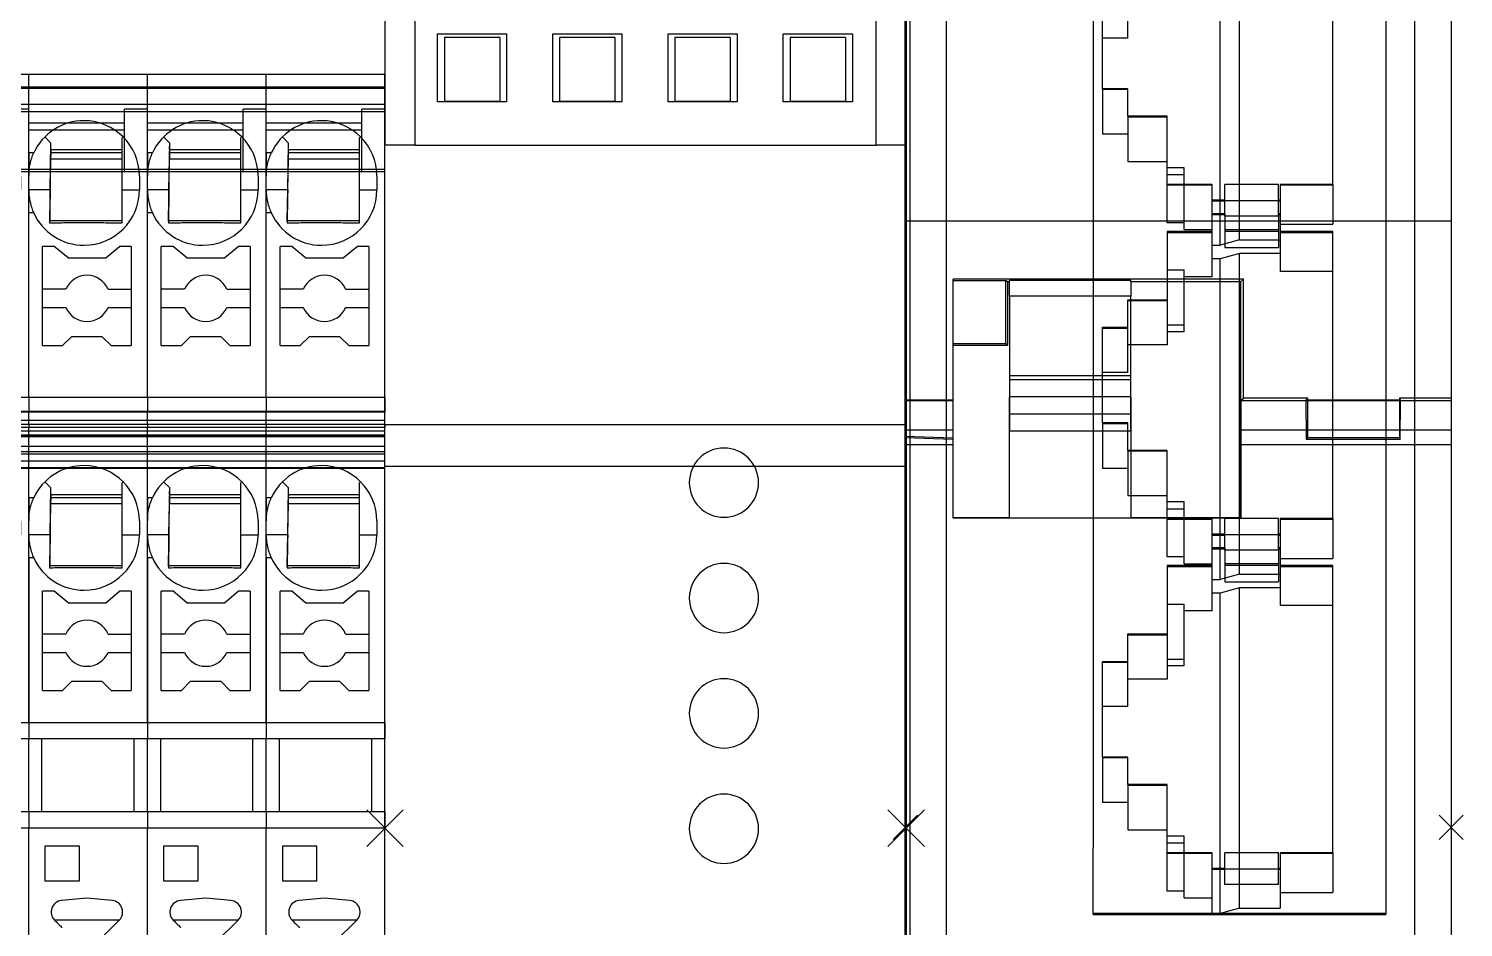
# Model space of a CAD drawing. Header units: inches. Extents: x -13.2 to 36, y -6.6 to 12.8.
# Drawn here: x -3.755 to -1.306, y 6.281 to 7.814 of the extents above; entities that cross this region are included whole.
import ezdxf

# ---------------------------------------------------------------- set-up
doc = ezdxf.new("R2010")
doc.units = ezdxf.units.IN
doc.header["$MEASUREMENT"] = 0
for name, color, linetype in [('MAIN-1', 7, 'Continuous'), ('MAIN-2', 7, 'Continuous'), ('PSYMS', 7, 'Continuous')]:
    doc.layers.add(name, color=color, linetype=linetype)

# ---------------------------------------------------------------- blocks, each defined once
blk = doc.blocks.new('FP_Phoenix Contact 3210567')
at = {"layer": 'MAIN-1'}
for p, q in [((-0.4166, 0.2027), (0, 0.2027)), ((0, 0), (0, 0.2027)), ((0.0283, 0.2027), (0, 0.2027)), ((0.0283, 0.2027), (0.0283, 0)), ((0.0283, 0.2027), (0.1523, 0.2027)), ((0.1523, 0), (0.1523, 0.2027)), ((0.1806, 0.2027), (0.1523, 0.2027)), ((0.1806, 0.2027), (0.1806, 0)), ((0.4613, 0.2027), (0.1806, 0.2027)), ((0.4613, 0.1942), (0.4613, 0.2027)), ((0.4613, 0.2027), (0.5007, 0.2027)), ((0.4655, 0.196), (0.4634, 0.1951)), ((0.4678, 0.1968), (0.4655, 0.196)), ((0.4701, 0.1976), (0.4678, 0.1968)), ((0.4725, 0.1984), (0.4701, 0.1976)), ((0.475, 0.1992), (0.4725, 0.1984)), ((0.4776, 0.1999), (0.475, 0.1992)), ((0.4803, 0.2005), (0.4776, 0.1999)), ((0.483, 0.2011), (0.4803, 0.2005)), ((0.4859, 0.2016), (0.483, 0.2011)), ((0.4887, 0.202), (0.4859, 0.2016)), ((0.4917, 0.2023), (0.4887, 0.202)), ((0.4947, 0.2026), (0.4917, 0.2023)), ((0.4977, 0.2027), (0.4947, 0.2026)), ((0.5007, 0.2027), (0.4977, 0.2027)), ((0.5007, 0.2027), (0.5243, 0.2027)), ((0.5007, 0.1661), (0.5007, 0.2027)), ((0.5637, 0.2027), (0.5243, 0.2027)), ((0.5243, 0.2027), (0.5276, 0.2027)), ((0.5276, 0.2027), (0.5308, 0.2025)), ((0.5308, 0.2025), (0.534, 0.2023)), ((0.534, 0.2023), (0.5371, 0.2019)), ((0.5371, 0.2019), (0.5402, 0.2014)), ((0.5402, 0.2014), (0.5432, 0.2008)), ((0.5432, 0.2008), (0.5461, 0.2002)), ((0.5461, 0.2002), (0.549, 0.1995)), ((0.549, 0.1995), (0.5517, 0.1987)), ((0.5517, 0.1987), (0.5543, 0.1979)), ((0.5543, 0.1979), (0.5568, 0.197)), ((0.5568, 0.197), (0.5592, 0.1961)), ((0.5592, 0.1961), (0.5615, 0.1951)), ((0.5637, 0.1942), (0.5637, 0.2027)), ((0.5637, 0.2027), (0.6839, 0.2027)), ((0.6839, 0), (0.6839, 0.2027)), ((0.689, 0.2027), (0.6839, 0.2027)), ((0.689, 0), (0.689, 0.2027)), ((0.689, 0.2027), (0.71, 0.2027)), ((0.71, 0), (0.71, 0.2027)), ((0.735, 0.2027), (0.71, 0.2027)), ((0.735, 0), (0.735, 0.2027)), ((0.735, 0.2027), (1.0499, 0.2027)), ((1.0499, 0.1942), (1.0499, 0.2027)), ((1.0499, 0.2027), (1.0893, 0.2027)), ((1.0541, 0.196), (1.052, 0.1951)), ((1.0563, 0.1968), (1.0541, 0.196)), ((1.0586, 0.1976), (1.0563, 0.1968)), ((1.0611, 0.1984), (1.0586, 0.1976)), ((1.0636, 0.1992), (1.0611, 0.1984)), ((1.0662, 0.1999), (1.0636, 0.1992)), ((1.0688, 0.2005), (1.0662, 0.1999)), ((1.0716, 0.2011), (1.0688, 0.2005)), ((1.0744, 0.2016), (1.0716, 0.2011)), ((1.0773, 0.202), (1.0744, 0.2016)), ((1.0803, 0.2023), (1.0773, 0.202)), ((1.0832, 0.2026), (1.0803, 0.2023)), ((1.0863, 0.2027), (1.0832, 0.2026)), ((1.0893, 0.2027), (1.0863, 0.2027)), ((1.0893, 0.2027), (1.1129, 0.2027)), ((1.0893, 0.1661), (1.0893, 0.2027)), ((1.1523, 0.2027), (1.1129, 0.2027)), ((1.1129, 0.2027), (1.1159, 0.2027)), ((1.1159, 0.2027), (1.1189, 0.2026)), ((1.1189, 0.2026), (1.1219, 0.2023)), ((1.1219, 0.2023), (1.1249, 0.202)), ((1.1249, 0.202), (1.1278, 0.2016)), ((1.1278, 0.2016), (1.1306, 0.2011)), ((1.1306, 0.2011), (1.1334, 0.2005)), ((1.1334, 0.2005), (1.136, 0.1999)), ((1.136, 0.1999), (1.1386, 0.1992)), ((1.1386, 0.1992), (1.1411, 0.1984)), ((1.1411, 0.1984), (1.1435, 0.1976)), ((1.1435, 0.1976), (1.1459, 0.1968)), ((1.1459, 0.1968), (1.1481, 0.196)), ((1.1481, 0.196), (1.1502, 0.1951)), ((1.1523, 0.1942), (1.1523, 0.2027)), ((1.1523, 0.2027), (1.2861, 0.2027)), ((1.2861, 0), (1.2861, 0.2027)), ((-0.0308, 0.1752), (-0.0898, 0.1752)), ((-0.0898, 0.1752), (-0.0898, 0.1161)), ((-0.0308, 0.1161), (-0.0308, 0.1752)), ((0.0283, 0.1801), (0.1523, 0.1801)), ((0.235, 0.1791), (0.4043, 0.1791)), ((0.235, 0.1791), (0.235, 0.1448)), ((0.2999, 0.1791), (0.2999, 0.1394)), ((0.3314, 0.1394), (0.3314, 0.1791)), ((0.4043, 0.159), (0.4043, 0.1791)), ((0.4634, 0.1951), (0.4613, 0.1942)), ((0.5615, 0.1951), (0.5637, 0.1942)), ((0.5807, 0.1647), (0.5911, 0.1751)), ((0.8235, 0.1791), (0.9928, 0.1791)), ((0.8235, 0.1791), (0.8235, 0.1448)), ((0.8885, 0.1791), (0.8885, 0.1394)), ((0.92, 0.1394), (0.92, 0.1791)), ((0.9928, 0.159), (0.9928, 0.1791)), ((1.052, 0.1951), (1.0499, 0.1942)), ((1.1502, 0.1951), (1.1523, 0.1942)), ((1.1693, 0.1647), (1.1797, 0.1751)), ((-0.1682, 0.1473), (-0.1697, 0.1458)), ((-0.1668, 0.1486), (-0.1682, 0.1473)), ((-0.1655, 0.15), (-0.1668, 0.1486)), ((-0.1643, 0.1512), (-0.1655, 0.15)), ((-0.1631, 0.1524), (-0.1643, 0.1512)), ((-0.1618, 0.1537), (-0.1631, 0.1524)), ((-0.1606, 0.1549), (-0.1618, 0.1537)), ((-0.1594, 0.1561), (-0.1606, 0.1549)), ((-0.1581, 0.1574), (-0.1594, 0.1561)), ((-0.1569, 0.1586), (-0.1581, 0.1574)), ((-0.1561, 0.1594), (-0.1561, 0.0473)), ((0.3846, 0.1355), (0.4043, 0.159)), ((0.447, 0.167), (0.4446, 0.167)), ((0.4446, 0.167), (0.4446, 0.1642)), ((0.4446, 0.1642), (0.4446, 0.1614)), ((0.4446, 0.1614), (0.4447, 0.1585)), ((0.4447, 0.1585), (0.4447, 0.1556)), ((0.4447, 0.1556), (0.4447, 0.1526)), ((0.4447, 0.1526), (0.4447, 0.1496)), ((0.4447, 0.1496), (0.4448, 0.1464)), ((0.4494, 0.1669), (0.447, 0.167)), ((0.4484, 0.1669), (0.4484, 0.0433)), ((0.4519, 0.1669), (0.4494, 0.1669)), ((0.4544, 0.1668), (0.4519, 0.1669)), ((0.4569, 0.1668), (0.4544, 0.1668)), ((0.4595, 0.1668), (0.4569, 0.1668)), ((0.4622, 0.1667), (0.4595, 0.1668)), ((0.4649, 0.1667), (0.4622, 0.1667)), ((0.4677, 0.1666), (0.4649, 0.1667)), ((0.4705, 0.1666), (0.4677, 0.1666)), ((0.4735, 0.1665), (0.4705, 0.1666)), ((0.4765, 0.1665), (0.4735, 0.1665)), ((0.4796, 0.1664), (0.4765, 0.1665)), ((0.4829, 0.1664), (0.4796, 0.1664)), ((0.4862, 0.1663), (0.4829, 0.1664)), ((0.4897, 0.1663), (0.4862, 0.1663)), ((0.4933, 0.1662), (0.4897, 0.1663)), ((0.497, 0.1661), (0.4933, 0.1662)), ((0.5007, 0.1661), (0.497, 0.1661)), ((0.5007, 0.1661), (0.5807, 0.1647)), ((0.5539, 0.1651), (0.5539, 0.0433)), ((0.5637, 0.0433), (0.5637, 0.165)), ((0.5696, 0.1649), (0.5696, 0.0433)), ((0.9731, 0.1355), (0.9928, 0.159)), ((1.0355, 0.167), (1.0331, 0.167)), ((1.0331, 0.167), (1.0332, 0.1642)), ((1.0332, 0.1642), (1.0332, 0.1614)), ((1.0332, 0.1614), (1.0332, 0.1585)), ((1.0332, 0.1585), (1.0332, 0.1556)), ((1.0332, 0.1556), (1.0333, 0.1526)), ((1.0333, 0.1526), (1.0333, 0.1496)), ((1.0333, 0.1496), (1.0333, 0.1464)), ((1.038, 0.1669), (1.0355, 0.167)), ((1.037, 0.1669), (1.037, 0.0433)), ((1.0404, 0.1669), (1.038, 0.1669)), ((1.0429, 0.1668), (1.0404, 0.1669)), ((1.0455, 0.1668), (1.0429, 0.1668)), ((1.0481, 0.1668), (1.0455, 0.1668)), ((1.0507, 0.1667), (1.0481, 0.1668)), ((1.0534, 0.1667), (1.0507, 0.1667)), ((1.0562, 0.1666), (1.0534, 0.1667)), ((1.0591, 0.1666), (1.0562, 0.1666)), ((1.062, 0.1665), (1.0591, 0.1666)), ((1.065, 0.1665), (1.062, 0.1665)), ((1.0682, 0.1664), (1.065, 0.1665)), ((1.0714, 0.1664), (1.0682, 0.1664)), ((1.0748, 0.1663), (1.0714, 0.1664)), ((1.0783, 0.1663), (1.0748, 0.1663)), ((1.0819, 0.1662), (1.0783, 0.1663)), ((1.0855, 0.1661), (1.0819, 0.1662)), ((1.0893, 0.1661), (1.0855, 0.1661)), ((1.0893, 0.1661), (1.1693, 0.1647)), ((1.1424, 0.1651), (1.1424, 0.0433)), ((1.1523, 0.0433), (1.1523, 0.165)), ((1.1582, 0.1649), (1.1582, 0.0433)), ((-0.1193, 0.1033), (-0.1234, 0.1465)), ((0.2507, 0.1291), (0.235, 0.1448)), ((0.2507, 0.1291), (0.2507, 0.0776)), ((0.3846, 0.1355), (0.3846, 0.0711)), ((0.4448, 0.1464), (0.4448, 0.1432)), ((0.4448, 0.1432), (0.4448, 0.1399)), ((0.4448, 0.1399), (0.4448, 0.1365)), ((0.4448, 0.1365), (0.4449, 0.1329)), ((0.4449, 0.1329), (0.4449, 0.1292)), ((0.4449, 0.1292), (0.4449, 0.1253)), ((0.4449, 0.1253), (0.4449, 0.1213)), ((0.8393, 0.1291), (0.8235, 0.1448)), ((0.8393, 0.1291), (0.8393, 0.0776)), ((0.9731, 0.1355), (0.9731, 0.0711)), ((1.0333, 0.1464), (1.0334, 0.1432)), ((1.0334, 0.1432), (1.0334, 0.1399)), ((1.0334, 0.1399), (1.0334, 0.1365)), ((1.0334, 0.1365), (1.0334, 0.1329)), ((1.0334, 0.1329), (1.0335, 0.1292)), ((1.0335, 0.1292), (1.0335, 0.1253)), ((1.0335, 0.1253), (1.0335, 0.1213)), ((-0.1234, 0.0601), (-0.1193, 0.1033)), ((-0.0898, 0.1161), (-0.0308, 0.1161)), ((0.4449, 0.1213), (0.4449, 0.1171)), ((0.4449, 0.1171), (0.4449, 0.1127)), ((0.4449, 0.1127), (0.4449, 0.1083)), ((0.4449, 0.1083), (0.4449, 0.1035)), ((0.4449, 0.1035), (0.4449, 0.0988)), ((0.4449, 0.0988), (0.4449, 0.0944)), ((1.0335, 0.1213), (1.0335, 0.1171)), ((1.0335, 0.1171), (1.0335, 0.1127)), ((1.0335, 0.1127), (1.0335, 0.1083)), ((1.0335, 0.1083), (1.0335, 0.1035)), ((1.0335, 0.1035), (1.0335, 0.0988)), ((1.0335, 0.0988), (1.0335, 0.0944)), ((-0.1941, 0.0853), (-0.1569, 0.0481)), ((0.2507, 0.0776), (0.235, 0.0619)), ((0.4449, 0.0821), (0.4448, 0.0783)), ((0.4448, 0.0783), (0.4448, 0.0747)), ((0.4448, 0.0747), (0.4448, 0.0712)), ((0.4449, 0.0944), (0.4449, 0.0901)), ((0.4449, 0.0901), (0.4449, 0.086)), ((0.4449, 0.086), (0.4449, 0.0821)), ((0.8393, 0.0776), (0.8235, 0.0619)), ((1.0334, 0.0747), (1.0333, 0.0712)), ((1.0335, 0.0901), (1.0334, 0.086)), ((1.0334, 0.086), (1.0334, 0.0821)), ((1.0334, 0.0821), (1.0334, 0.0783)), ((1.0334, 0.0783), (1.0334, 0.0747)), ((1.0335, 0.0944), (1.0335, 0.0901)), ((0.235, 0.0619), (0.235, 0.0276)), ((0.2999, 0.0673), (0.2999, 0.0276)), ((0.3314, 0.0673), (0.3314, 0.0276)), ((0.3846, 0.0711), (0.4043, 0.0477)), ((0.4446, 0.0491), (0.4445, 0.0462)), ((0.4447, 0.0582), (0.4446, 0.0551)), ((0.4446, 0.0551), (0.4446, 0.0521)), ((0.4446, 0.0521), (0.4446, 0.0491)), ((0.4448, 0.0712), (0.4447, 0.0678)), ((0.4447, 0.0678), (0.4447, 0.0646)), ((0.4447, 0.0646), (0.4447, 0.0614)), ((0.4447, 0.0614), (0.4447, 0.0582)), ((0.8235, 0.0619), (0.8235, 0.0276)), ((0.8885, 0.0673), (0.8885, 0.0276)), ((0.92, 0.0673), (0.92, 0.0276)), ((0.9731, 0.0711), (0.9928, 0.0477)), ((1.0332, 0.0521), (1.0331, 0.0491)), ((1.0331, 0.0491), (1.0331, 0.0462)), ((1.0333, 0.0646), (1.0332, 0.0614)), ((1.0332, 0.0614), (1.0332, 0.0582)), ((1.0332, 0.0582), (1.0332, 0.0551)), ((1.0332, 0.0551), (1.0332, 0.0521)), ((1.0333, 0.0712), (1.0333, 0.0678)), ((1.0333, 0.0678), (1.0333, 0.0646)), ((0.4043, 0.0276), (0.235, 0.0276)), ((0.4043, 0.0276), (0.4043, 0.0477)), ((0.4445, 0.0462), (0.4445, 0.0433)), ((0.4445, 0.0433), (0.4469, 0.0433)), ((0.4469, 0.0433), (0.4494, 0.0433)), ((0.4494, 0.0433), (0.4518, 0.0433)), ((0.4518, 0.0433), (0.4544, 0.0433)), ((0.4544, 0.0433), (0.457, 0.0433)), ((0.457, 0.0433), (0.4596, 0.0433)), ((0.4596, 0.0433), (0.4623, 0.0433)), ((0.4623, 0.0433), (0.465, 0.0433)), ((0.465, 0.0433), (0.4678, 0.0433)), ((0.4678, 0.0433), (0.4707, 0.0433)), ((0.4707, 0.0433), (0.4737, 0.0433)), ((0.4737, 0.0433), (0.4768, 0.0433)), ((0.4768, 0.0433), (0.4799, 0.0433)), ((0.4799, 0.0433), (0.4832, 0.0433)), ((0.4832, 0.0433), (0.4865, 0.0433)), ((0.4865, 0.0433), (0.49, 0.0433)), ((0.49, 0.0433), (0.4935, 0.0433)), ((0.4935, 0.0433), (0.4971, 0.0433)), ((0.4971, 0.0433), (0.5007, 0.0433)), ((0.5007, 0.0433), (0.5007, 0.0138)), ((0.5007, 0.0433), (0.5893, 0.0433)), ((0.5911, 0.0415), (0.5893, 0.0433)), ((0.9928, 0.0276), (0.8235, 0.0276)), ((0.9928, 0.0276), (0.9928, 0.0477)), ((1.0331, 0.0462), (1.0331, 0.0433)), ((1.0331, 0.0433), (1.0355, 0.0433)), ((1.0355, 0.0433), (1.0379, 0.0433)), ((1.0379, 0.0433), (1.0404, 0.0433)), ((1.0404, 0.0433), (1.0429, 0.0433)), ((1.0429, 0.0433), (1.0455, 0.0433)), ((1.0455, 0.0433), (1.0482, 0.0433)), ((1.0482, 0.0433), (1.0508, 0.0433)), ((1.0508, 0.0433), (1.0536, 0.0433)), ((1.0536, 0.0433), (1.0564, 0.0433)), ((1.0564, 0.0433), (1.0593, 0.0433)), ((1.0593, 0.0433), (1.0623, 0.0433)), ((1.0623, 0.0433), (1.0653, 0.0433)), ((1.0653, 0.0433), (1.0685, 0.0433)), ((1.0685, 0.0433), (1.0718, 0.0433)), ((1.0718, 0.0433), (1.0751, 0.0433)), ((1.0751, 0.0433), (1.0785, 0.0433)), ((1.0785, 0.0433), (1.0821, 0.0433)), ((1.0821, 0.0433), (1.0857, 0.0433)), ((1.0857, 0.0433), (1.0893, 0.0433)), ((1.0893, 0.0433), (1.1779, 0.0433)), ((1.0893, 0.0433), (1.0893, 0.0138)), ((1.1797, 0.0415), (1.1779, 0.0433)), ((-0.6429, 0), (0, 0)), ((0.0283, 0), (0, 0)), ((0.0283, 0.0226), (0.1523, 0.0226)), ((0.0283, 0), (0.1523, 0)), ((0.1806, 0), (0.1523, 0)), ((0.5243, 0.0138), (0.5007, 0.0138)), ((0.689, 0), (0.71, 0)), ((0.735, 0), (0.71, 0)), ((0.735, 0), (1.2861, 0)), ((1.1129, 0.0138), (1.0893, 0.0138)), ((0.1806, 0), (0.6839, 0)), ((0.689, 0), (0.6839, 0))]:
    blk.add_line(p, q, dxfattribs=at)
for centre, radius, start, end in [((0.5007, 0.1083), 0.0945, 114.6244, 180), ((0.5243, 0.1083), 0.0945, 0, 65.3756), ((1.0893, 0.1083), 0.0945, 114.6244, 180), ((1.1129, 0.1083), 0.0945, 0, 65.3756), ((-0.143, 0.1447), 0.0197, 5.4404, 135), ((0.3157, 0.1033), 0.0394, 113.5782, 180), ((0.3157, 0.1033), 0.0394, 0, 66.4218), ((0.9042, 0.1033), 0.0394, 113.5782, 180), ((0.9042, 0.1033), 0.0394, 0, 66.4218), ((0.3157, 0.1033), 0.0394, 180, 246.4218), ((0.3157, 0.1033), 0.0394, 293.5782, 0), ((0.5007, 0.1083), 0.0945, 180, 270), ((0.5243, 0.1083), 0.0945, 270, 0), ((0.9042, 0.1033), 0.0394, 180, 246.4218), ((0.9042, 0.1033), 0.0394, 293.5782, 0), ((1.0893, 0.1083), 0.0945, 180, 270), ((1.1129, 0.1083), 0.0945, 270, 0), ((-0.143, 0.062), 0.0197, 225, 354.5596)]:
    blk.add_arc(centre, radius, start, end, dxfattribs=at)
at = {"layer": 'MAIN-2'}
for p, q in [((0.0283, 0.2027), (0.0283, 0.2027)), ((0.1523, 0.2027), (0.1523, 0.2027)), ((0.4613, 0.2027), (0.4613, 0.2027)), ((0.5637, 0.2027), (0.5637, 0.2027)), ((0.6141, 0), (0.6141, 0.2027)), ((0.6157, 0.2027), (0.6157, 0)), ((0.6272, 0.2027), (0.6272, 0)), ((0.6383, 0), (0.6383, 0.2027)), ((0.6424, 0), (0.6424, 0.2027)), ((0.6424, 0.2027), (0.6424, 0.2027)), ((0.6519, 0.2027), (0.6519, 0)), ((0.6687, 0.2027), (0.6687, 0)), ((0.6704, 0.2027), (0.6704, 0)), ((0.6705, 0), (0.6705, 0.2027)), ((0.6779, 0.2027), (0.6779, 0)), ((0.6779, 0.2027), (0.6779, 0.2027)), ((0.6959, 0), (0.6959, 0.2027)), ((0.7119, 0.2027), (0.7119, 0)), ((0.735, 0.2027), (0.735, 0.2027)), ((1.0499, 0.2027), (1.0499, 0.2027)), ((1.1208, 0.2027), (1.1208, 0)), ((1.1208, 0.2027), (1.1208, 0.2027)), ((1.1246, 0.2027), (1.1246, 0)), ((1.1523, 0.2027), (1.1523, 0.2027)), ((1.1916, 0.2027), (1.1916, 0.0394)), ((1.2034, 0.2027), (1.2034, 0.2027)), ((1.2034, 0.0394), (1.2034, 0.2027)), ((1.2231, 0.2027), (1.2231, 0)), ((1.2231, 0.2027), (1.2231, 0.2027)), ((1.2353, 0), (1.2353, 0.2027)), ((1.2625, 0.2027), (1.2625, 0.2027)), ((1.2625, 0.2027), (1.2625, 0.2027)), ((1.2625, 0), (1.2625, 0.2027)), ((1.2653, 0.2027), (1.2653, 0)), ((1.2653, 0.2027), (1.2653, 0.2027)), ((1.2653, 0.2027), (1.2653, 0.2027)), ((1.2861, 0.2027), (1.2861, 0.2027)), ((1.2861, 0.2027), (1.2861, 0.2027)), ((-0.0898, 0.1752), (-0.0898, 0.1752)), ((-0.0308, 0.1752), (-0.0308, 0.1752)), ((0.0283, 0.1801), (0.0283, 0.1801)), ((0.1523, 0.1801), (0.1523, 0.1801)), ((0.235, 0.1791), (0.235, 0.1791)), ((0.2999, 0.1791), (0.2999, 0.1791)), ((0.3314, 0.1791), (0.3314, 0.1791)), ((0.4043, 0.1791), (0.4043, 0.1791)), ((0.4613, 0.1942), (0.4613, 0.1942)), ((0.5637, 0.1942), (0.5637, 0.1942)), ((0.8235, 0.1791), (0.8235, 0.1791)), ((0.8885, 0.1791), (0.8885, 0.1791)), ((0.92, 0.1791), (0.92, 0.1791)), ((0.9928, 0.1791), (0.9928, 0.1791)), ((1.0499, 0.1942), (1.0499, 0.1942)), ((1.1523, 0.1942), (1.1523, 0.1942)), ((-0.1655, 0.15), (-0.1655, 0.15)), ((-0.1569, 0.1586), (-0.1569, 0.1586)), ((0.4043, 0.159), (0.4043, 0.159)), ((0.4484, 0.1673), (0.4446, 0.167)), ((0.5539, 0.1655), (0.4484, 0.1673)), ((0.4484, 0.1673), (0.4484, 0.1669)), ((0.5539, 0.1653), (0.5539, 0.1655)), ((0.5539, 0.1653), (0.5539, 0.1651)), ((0.5637, 0.1651), (0.5539, 0.1653)), ((0.5637, 0.1651), (0.5637, 0.165)), ((0.5637, 0.165), (0.5637, 0.165)), ((0.5696, 0.1649), (0.5637, 0.165)), ((0.5696, 0.1649), (0.5696, 0.1649)), ((0.5696, 0.1649), (0.5696, 0.1649)), ((0.5696, 0.1649), (0.5807, 0.1647)), ((0.9928, 0.159), (0.9928, 0.159)), ((1.037, 0.1673), (1.0331, 0.167)), ((1.1424, 0.1655), (1.037, 0.1673)), ((1.037, 0.1673), (1.037, 0.1669)), ((1.1424, 0.1653), (1.1424, 0.1655)), ((1.1424, 0.1653), (1.1424, 0.1651)), ((1.1523, 0.1651), (1.1424, 0.1653)), ((1.1523, 0.1651), (1.1523, 0.165)), ((1.1523, 0.165), (1.1523, 0.165)), ((1.1582, 0.1649), (1.1523, 0.165)), ((1.1582, 0.1649), (1.1582, 0.1649)), ((1.1582, 0.1649), (1.1582, 0.1649)), ((1.1582, 0.1649), (1.1693, 0.1647)), ((-0.1234, 0.1465), (-0.1234, 0.1465)), ((0.235, 0.1448), (0.235, 0.1448)), ((0.2507, 0.1291), (0.2507, 0.1291)), ((0.2999, 0.1394), (0.2999, 0.1394)), ((0.3314, 0.1394), (0.3314, 0.1394)), ((0.3846, 0.1355), (0.3846, 0.1355)), ((0.8235, 0.1448), (0.8235, 0.1448)), ((0.8393, 0.1291), (0.8393, 0.1291)), ((0.8885, 0.1394), (0.8885, 0.1394)), ((0.92, 0.1394), (0.92, 0.1394)), ((0.9731, 0.1355), (0.9731, 0.1355)), ((-0.1193, 0.1033), (-0.1193, 0.1033)), ((-0.0898, 0.1161), (-0.0898, 0.1161)), ((-0.0308, 0.1161), (-0.0308, 0.1161)), ((0.2507, 0.0776), (0.2507, 0.0776)), ((0.8393, 0.0776), (0.8393, 0.0776)), ((-0.1234, 0.0601), (-0.1234, 0.0601)), ((0.235, 0.0619), (0.235, 0.0619)), ((0.2999, 0.0673), (0.2999, 0.0673)), ((0.3314, 0.0673), (0.3314, 0.0673)), ((0.3846, 0.0711), (0.3846, 0.0711)), ((0.8235, 0.0619), (0.8235, 0.0619)), ((0.8885, 0.0673), (0.8885, 0.0673)), ((0.92, 0.0673), (0.92, 0.0673)), ((0.9731, 0.0711), (0.9731, 0.0711)), ((-0.1569, 0.0481), (-0.1569, 0.0481)), ((0.235, 0.0276), (0.235, 0.0276)), ((0.2999, 0.0276), (0.2999, 0.0276)), ((0.3314, 0.0276), (0.3314, 0.0276)), ((0.4043, 0.0477), (0.4043, 0.0477)), ((0.4043, 0.0276), (0.4043, 0.0276)), ((0.5539, 0.0433), (0.5539, 0.0433)), ((0.5637, 0.0433), (0.5637, 0.0433)), ((0.5696, 0.0433), (0.5696, 0.0433)), ((0.8235, 0.0276), (0.8235, 0.0276)), ((0.8885, 0.0276), (0.8885, 0.0276)), ((0.92, 0.0276), (0.92, 0.0276)), ((0.9928, 0.0477), (0.9928, 0.0477)), ((0.9928, 0.0276), (0.9928, 0.0276)), ((1.1208, 0.0394), (1.1208, 0.0394)), ((1.1208, 0.0394), (1.2271, 0.0394)), ((1.1424, 0.0433), (1.1424, 0.0433)), ((1.1523, 0.0433), (1.1523, 0.0433)), ((1.1582, 0.0433), (1.1582, 0.0433)), ((1.2034, 0.0394), (1.2034, 0.0394)), ((1.2271, 0), (1.2271, 0.0394)), ((0.0283, 0.0226), (0.0283, 0.0226)), ((0.0283, 0), (0.0283, 0)), ((0.1523, 0.0226), (0.1523, 0.0226)), ((0.1523, 0), (0.1523, 0)), ((0.5007, 0.0138), (0.5007, 0.0138)), ((0.5243, 0.0138), (0.5243, 0.0138)), ((0.6424, 0), (0.6424, 0)), ((0.6779, 0), (0.6779, 0)), ((0.735, 0), (0.735, 0)), ((1.0893, 0.0138), (1.0893, 0.0138)), ((1.1129, 0.0138), (1.1129, 0.0138)), ((1.1208, 0), (1.1208, 0)), ((1.2231, 0), (1.2231, 0)), ((1.2625, 0), (1.2625, 0)), ((1.2625, 0), (1.2625, 0)), ((1.2653, 0), (1.2653, 0)), ((1.2653, 0), (1.2653, 0)), ((1.2861, 0), (1.2861, 0)), ((1.2861, 0), (1.2861, 0))]:
    blk.add_line(p, q, dxfattribs=at)
blk = doc.blocks.new('2963938')
for p, q in [((-0.0312, -0.0312), (0.0312, 0.0312)), ((0.0312, -0.0312), (-0.0312, 0.0312)), ((0.8585, -0.0312), (0.921, 0.0312)), ((0.921, -0.0312), (0.8585, 0.0312))]:
    blk.add_line(p, q)
at = {"layer": 'MAIN-1'}
for p, q in [((0, 1.4897), (0, 1.1654)), ((0.0512, 1.4897), (0.0512, 1.1654)), ((0.8386, 1.1654), (0.8386, 1.4897)), ((0.8898, 1.4897), (0.8898, 1.1654)), ((0.0896, 1.3555), (0.2077, 1.3555)), ((0.0896, 1.2394), (0.0896, 1.3555)), ((0.1014, 1.3496), (0.1014, 1.2408)), ((0.1959, 1.3496), (0.1014, 1.3496)), ((0.1959, 1.3496), (0.1959, 1.2408)), ((0.2077, 1.3555), (0.2077, 1.2394)), ((0.2864, 1.3555), (0.4045, 1.3555)), ((0.2864, 1.2394), (0.2864, 1.3555)), ((0.2982, 1.3496), (0.2982, 1.2408)), ((0.3927, 1.3496), (0.2982, 1.3496)), ((0.3927, 1.3496), (0.3927, 1.2408)), ((0.4045, 1.3555), (0.4045, 1.2394)), ((0.4833, 1.3555), (0.6014, 1.3555)), ((0.4833, 1.2394), (0.4833, 1.3555)), ((0.4951, 1.3496), (0.4951, 1.2408)), ((0.5896, 1.3496), (0.4951, 1.3496)), ((0.5896, 1.3496), (0.5896, 1.2408)), ((0.6014, 1.3555), (0.6014, 1.2394)), ((0.6801, 1.3555), (0.7982, 1.3555)), ((0.6801, 1.2394), (0.6801, 1.3555)), ((0.7864, 1.3496), (0.6919, 1.3496)), ((0.6919, 1.3496), (0.6919, 1.2408)), ((0.7864, 1.3496), (0.7864, 1.2408)), ((0.7982, 1.3555), (0.7982, 1.2394)), ((0.2077, 1.2394), (0.0896, 1.2394)), ((0.1014, 1.2408), (0.1959, 1.2408)), ((0.4045, 1.2394), (0.2864, 1.2394)), ((0.2982, 1.2408), (0.3927, 1.2408)), ((0.6014, 1.2394), (0.4833, 1.2394)), ((0.4951, 1.2408), (0.5896, 1.2408)), ((0.7982, 1.2394), (0.6801, 1.2394)), ((0.6919, 1.2408), (0.7864, 1.2408)), ((0.0512, 1.1654), (0, 1.1654)), ((0, -1.1654), (0, 1.1654)), ((0.0512, 1.1654), (0.8386, 1.1654)), ((0.8898, 1.1654), (0.8386, 1.1654)), ((0.8898, -1.1654), (0.8898, 1.1654))]:
    blk.add_line(p, q, dxfattribs=at)
for centre, start, end in [((0.5787, 0.5897), 90, 270), ((0.5787, 0.5897), 270, 90), ((0.5787, 0.3928), 90, 270), ((0.5787, 0.3928), 270, 90), ((0.5787, 0.196), 90, 270), ((0.5787, 0.196), 270, 90), ((0.5787, -0.0009), 90, 270), ((0.5787, -0.0009), 270, 90)]:
    blk.add_arc(centre, 0.0591, start, end, dxfattribs=at)
at = {"layer": 'MAIN-2'}
for p, q in [((0.0896, 1.3555), (0.0896, 1.3555)), ((0.1014, 1.3496), (0.1014, 1.3496)), ((0.1959, 1.3496), (0.1959, 1.3496)), ((0.2077, 1.3555), (0.2077, 1.3555)), ((0.2864, 1.3555), (0.2864, 1.3555)), ((0.2982, 1.3496), (0.2982, 1.3496)), ((0.3927, 1.3496), (0.3927, 1.3496)), ((0.4045, 1.3555), (0.4045, 1.3555)), ((0.4833, 1.3555), (0.4833, 1.3555)), ((0.4951, 1.3496), (0.4951, 1.3496)), ((0.5896, 1.3496), (0.5896, 1.3496)), ((0.6014, 1.3555), (0.6014, 1.3555)), ((0.6801, 1.3555), (0.6801, 1.3555)), ((0.6919, 1.3496), (0.6919, 1.3496)), ((0.7864, 1.3496), (0.7864, 1.3496)), ((0.7982, 1.3555), (0.7982, 1.3555)), ((0.0896, 1.2394), (0.0896, 1.2394)), ((0.2077, 1.2394), (0.2077, 1.2394)), ((0.2864, 1.2394), (0.2864, 1.2394)), ((0.4045, 1.2394), (0.4045, 1.2394)), ((0.4833, 1.2394), (0.4833, 1.2394)), ((0.6014, 1.2394), (0.6014, 1.2394)), ((0.6801, 1.2394), (0.6801, 1.2394)), ((0.7982, 1.2394), (0.7982, 1.2394)), ((0.0512, 1.1654), (0.0512, 1.1654)), ((0.8386, 1.1654), (0.8386, 1.1654)), ((0, 0.689), (0.8898, 0.689)), ((0, 0.689), (0, 0.689)), ((0.8898, 0.689), (0.8898, 0.689)), ((0.5787, 0.6487), (0.5787, 0.6487)), ((0, 0.6181), (0.8898, 0.6181)), ((0, 0.6181), (0, 0.6181)), ((0.8898, 0.6181), (0.8898, 0.6181)), ((0.5787, 0.5306), (0.5787, 0.5306)), ((0.5787, 0.4519), (0.5787, 0.4519)), ((0.5787, 0.3338), (0.5787, 0.3338)), ((0.5787, 0.255), (0.5787, 0.255)), ((0.5787, 0.1369), (0.5787, 0.1369)), ((0.5787, 0.0582), (0.5787, 0.0582)), ((0.5787, -0.0599), (0.5787, -0.0599))]:
    blk.add_line(p, q, dxfattribs=at)
blk = doc.blocks.new('1085039')
for p, q in [((0.0131, 120.5906), (0.0545, 120.632)), ((0.0545, 120.5906), (0.0131, 120.632)), ((0.9451, 120.5906), (0.9866, 120.632)), ((0.9866, 120.5906), (0.9451, 120.632))]:
    blk.add_line(p, q)
at = {"layer": 'MAIN-1'}
for p, q in [((0.9659, 122.995), (0.9659, 119.2077)), ((0.0338, 119.0766), (0.0338, 122.9425)), ((0.3546, 122.7666), (0.3546, 120.5764)), ((0.8543, 122.7666), (0.8543, 120.5764)), ((0.764, 121.7085), (0.764, 122.1983)), ((0.5714, 121.6818), (0.5714, 122.1515)), ((0.6046, 121.7085), (0.6046, 122.1607)), ((0.3705, 121.8718), (0.3705, 122.035)), ((0.414, 121.9579), (0.414, 122.0336)), ((0.0339, 121.9259), (0.0339, 122.0089)), ((0.0353, 122.008), (0.0353, 121.925)), ((0.414, 121.9579), (0.3705, 121.9579)), ((0.0339, 121.8428), (0.0339, 121.9259)), ((0.0353, 121.925), (0.0353, 121.842)), ((0.414, 121.8718), (0.3705, 121.8718)), ((0.414, 121.8248), (0.414, 121.8718)), ((0.0339, 121.7596), (0.0339, 121.8428)), ((0.0353, 121.842), (0.0353, 121.7589)), ((0.4811, 121.8248), (0.414, 121.8248)), ((0.4811, 121.7085), (0.4811, 121.8248)), ((0.0339, 121.6763), (0.0339, 121.7596)), ((0.0353, 121.7589), (0.0353, 121.6757)), ((0.5101, 121.7368), (0.4811, 121.7368)), ((0.5101, 121.7085), (0.5101, 121.7368)), ((0.5577, 121.7085), (0.4811, 121.7085)), ((0.5577, 121.6818), (0.5577, 121.7085)), ((0.5797, 121.6818), (0.5797, 121.7085)), ((0.6708, 121.7085), (0.5797, 121.7085)), ((0.6708, 121.6818), (0.6708, 121.7085)), ((0.6737, 121.7085), (0.6737, 121.6818)), ((0.764, 121.7085), (0.6737, 121.7085)), ((0.5797, 121.6818), (0.5577, 121.6818)), ((0.6737, 121.6818), (0.6708, 121.6818)), ((0.0339, 121.593), (0.0339, 121.6763)), ((0.0353, 121.6757), (0.0353, 121.5924)), ((0.5797, 121.6585), (0.5577, 121.6585)), ((0.5577, 121.6281), (0.5577, 121.6585)), ((0.5797, 121.6585), (0.5797, 121.6281)), ((0.6737, 121.6585), (0.6708, 121.6585)), ((0.6708, 121.6585), (0.6708, 121.6281)), ((0.6737, 121.6585), (0.6737, 121.6281)), ((0.5577, 121.6571), (0.5797, 121.6571)), ((0.6708, 121.6571), (0.6737, 121.6571)), ((0.5577, 121.6281), (0.4811, 121.6281)), ((0.4811, 121.6281), (0.4811, 121.5117)), ((0.4811, 121.6267), (0.5577, 121.6267)), ((0.5577, 121.6267), (0.5577, 121.6281)), ((0.5577, 121.5509), (0.5577, 121.6267)), ((0.5797, 121.6281), (0.5797, 121.6006)), ((0.6708, 121.6281), (0.5797, 121.6281)), ((0.6708, 121.6281), (0.6708, 121.6006)), ((0.6737, 121.6281), (0.6737, 121.6267)), ((0.764, 121.6281), (0.6737, 121.6281)), ((0.6737, 121.6267), (0.6737, 121.5601)), ((0.6737, 121.6267), (0.764, 121.6267)), ((0.764, 121.1383), (0.764, 121.6281)), ((0.0339, 121.5095), (0.0339, 121.593)), ((0.0353, 121.5924), (0.0353, 121.509)), ((0.6046, 121.5905), (0.5714, 121.5813)), ((0.5797, 121.6006), (0.6708, 121.6006)), ((0.6046, 121.1383), (0.6046, 121.5905)), ((0.6737, 121.5905), (0.6046, 121.5905)), ((0.4811, 121.5625), (0.5101, 121.5625)), ((0.5101, 121.4686), (0.5101, 121.5625)), ((0.5714, 121.5813), (0.5577, 121.5813)), ((0.5714, 121.1115), (0.5714, 121.5813)), ((0.764, 121.5601), (0.6737, 121.5601)), ((0.5577, 121.5509), (0.5101, 121.5509)), ((0.414, 121.5117), (0.4811, 121.5117)), ((0.414, 121.4648), (0.414, 121.5117)), ((0.414, 121.5103), (0.4811, 121.5103)), ((0.4811, 121.5117), (0.4811, 121.5103)), ((0.4811, 121.5103), (0.4811, 121.4346)), ((0.0339, 121.426), (0.0339, 121.5095)), ((0.0353, 121.509), (0.0353, 121.4255)), ((0.3705, 121.3015), (0.3705, 121.4648)), ((0.3705, 121.4648), (0.414, 121.4648)), ((0.3705, 121.4634), (0.414, 121.4634)), ((0.414, 121.4634), (0.414, 121.4648)), ((0.414, 121.3876), (0.414, 121.4634)), ((0.4811, 121.4686), (0.5101, 121.4686)), ((0.5101, 121.457), (0.5101, 121.4686)), ((0.5101, 121.457), (0.4811, 121.457)), ((0.0339, 121.3424), (0.0339, 121.426)), ((0.0353, 121.4255), (0.0353, 121.342)), ((0.4811, 121.4346), (0.414, 121.4346)), ((0.414, 121.3876), (0.3705, 121.3876)), ((0.0339, 121.2587), (0.0339, 121.3424)), ((0.0353, 121.342), (0.0353, 121.2584)), ((0.414, 121.3015), (0.3705, 121.3015)), ((0.414, 121.2546), (0.414, 121.3015)), ((0.0339, 121.175), (0.0339, 121.2587)), ((0.0353, 121.2584), (0.0353, 121.1747)), ((0.4811, 121.2546), (0.414, 121.2546)), ((0.4811, 121.1383), (0.4811, 121.2546)), ((0.0339, 121.0912), (0.0339, 121.175)), ((0.0353, 121.1747), (0.0353, 121.091)), ((0.5101, 121.1666), (0.4811, 121.1666)), ((0.5101, 121.1383), (0.5101, 121.1666)), ((0.5577, 121.1383), (0.4811, 121.1383)), ((0.5577, 121.1115), (0.5577, 121.1383)), ((0.5797, 121.1115), (0.5797, 121.1383)), ((0.6708, 121.1383), (0.5797, 121.1383)), ((0.6708, 121.1115), (0.6708, 121.1383)), ((0.6737, 121.1383), (0.6737, 121.1115)), ((0.764, 121.1383), (0.6737, 121.1383)), ((0.5797, 121.1115), (0.5577, 121.1115)), ((0.6737, 121.1115), (0.6708, 121.1115)), ((0.0339, 121.0073), (0.0339, 121.0912)), ((0.0353, 121.091), (0.0353, 121.0072)), ((0.5797, 121.0883), (0.5577, 121.0883)), ((0.5577, 121.0579), (0.5577, 121.0883)), ((0.5577, 121.0868), (0.5797, 121.0868)), ((0.5797, 121.0883), (0.5797, 121.0579)), ((0.6737, 121.0883), (0.6708, 121.0883)), ((0.6708, 121.0883), (0.6708, 121.0579)), ((0.6708, 121.0868), (0.6737, 121.0868)), ((0.6737, 121.0883), (0.6737, 121.0579)), ((0.5577, 121.0579), (0.4811, 121.0579)), ((0.4811, 121.0579), (0.4811, 120.9415)), ((0.4811, 121.0564), (0.5577, 121.0564)), ((0.5577, 121.0564), (0.5577, 121.0579)), ((0.5577, 120.9807), (0.5577, 121.0564)), ((0.5797, 121.0579), (0.5797, 121.0304)), ((0.6708, 121.0579), (0.5797, 121.0579)), ((0.6708, 121.0579), (0.6708, 121.0304)), ((0.6737, 121.0579), (0.6737, 121.0564)), ((0.764, 121.0579), (0.6737, 121.0579)), ((0.6737, 121.0564), (0.6737, 120.9899)), ((0.6737, 121.0564), (0.764, 121.0564)), ((0.764, 120.568), (0.764, 121.0579)), ((0.5797, 121.0304), (0.6708, 121.0304)), ((0.0339, 120.9234), (0.0339, 121.0073)), ((0.0353, 121.0072), (0.0353, 120.9233)), ((0.5714, 121.0111), (0.5577, 121.0111)), ((0.6046, 121.0203), (0.5714, 121.0111)), ((0.5714, 120.5413), (0.5714, 121.0111)), ((0.6046, 120.568), (0.6046, 121.0203)), ((0.6737, 121.0203), (0.6046, 121.0203)), ((0.4811, 120.9923), (0.5101, 120.9923)), ((0.5101, 120.8984), (0.5101, 120.9923)), ((0.5577, 120.9807), (0.5101, 120.9807)), ((0.764, 120.9899), (0.6737, 120.9899)), ((0.0339, 120.8394), (0.0339, 120.9234)), ((0.0353, 120.9233), (0.0353, 120.8394)), ((0.414, 120.9415), (0.4811, 120.9415)), ((0.414, 120.8946), (0.414, 120.9415)), ((0.414, 120.9401), (0.4811, 120.9401)), ((0.4811, 120.9415), (0.4811, 120.9401)), ((0.4811, 120.9401), (0.4811, 120.8644)), ((0.4811, 120.8984), (0.5101, 120.8984)), ((0.5101, 120.8868), (0.5101, 120.8984)), ((0.3705, 120.7313), (0.3705, 120.8946)), ((0.3705, 120.8946), (0.414, 120.8946)), ((0.3705, 120.8932), (0.414, 120.8932)), ((0.414, 120.8932), (0.414, 120.8946)), ((0.414, 120.8174), (0.414, 120.8932)), ((0.5101, 120.8868), (0.4811, 120.8868)), ((0.4811, 120.8644), (0.414, 120.8644)), ((0.0339, 120.7553), (0.0339, 120.8394)), ((0.0353, 120.8394), (0.0353, 120.7554)), ((0.414, 120.8174), (0.3705, 120.8174)), ((0.0339, 120.6712), (0.0339, 120.7553)), ((0.0353, 120.7554), (0.0353, 120.6714)), ((0.414, 120.7313), (0.3705, 120.7313)), ((0.414, 120.6844), (0.414, 120.7313)), ((0.4811, 120.6844), (0.414, 120.6844)), ((0.4811, 120.568), (0.4811, 120.6844)), ((0.0339, 120.5871), (0.0339, 120.6712)), ((0.0353, 120.6714), (0.0353, 120.5873)), ((0.0339, 120.5029), (0.0339, 120.5871)), ((0.0353, 120.5873), (0.0353, 120.5032)), ((0.5101, 120.5963), (0.4811, 120.5963)), ((0.5101, 120.568), (0.5101, 120.5963)), ((0.3546, 120.4642), (0.3546, 120.5764)), ((0.5577, 120.568), (0.4811, 120.568)), ((0.5577, 120.5413), (0.5577, 120.568)), ((0.5797, 120.5413), (0.5797, 120.568)), ((0.6708, 120.568), (0.5797, 120.568)), ((0.6708, 120.5413), (0.6708, 120.568)), ((0.6737, 120.568), (0.6737, 120.5413)), ((0.764, 120.568), (0.6737, 120.568)), ((0.8543, 120.5764), (0.8543, 120.4642)), ((0.5797, 120.5413), (0.5577, 120.5413)), ((0.6737, 120.5413), (0.6708, 120.5413)), ((0.0339, 120.4186), (0.0339, 120.5029)), ((0.0353, 120.5032), (0.0353, 120.419)), ((0.3546, 120.4626), (0.3546, 120.4642)), ((0.8543, 120.4642), (0.3546, 120.4642)), ((0.3546, 120.4626), (0.8543, 120.4626)), ((0.8543, 120.4642), (0.8543, 120.4626))]:
    blk.add_line(p, q, dxfattribs=at)
at = {"layer": 'MAIN-2'}
for p, q in [((0.1042, 120.0813), (0.1042, 122.9284)), ((0.9037, 120.0813), (0.9037, 122.9284)), ((0.0421, 119.0828), (0.0421, 122.0641)), ((0.3705, 121.8718), (0.3705, 121.8704)), ((0.3705, 121.8704), (0.3705, 121.7946)), ((0.414, 121.8704), (0.3705, 121.8704)), ((0.414, 121.8248), (0.414, 121.8234)), ((0.414, 121.8234), (0.414, 121.7477)), ((0.4811, 121.8234), (0.414, 121.8234)), ((0.3705, 121.7946), (0.414, 121.7946)), ((0.414, 121.7477), (0.4811, 121.7477)), ((0.4811, 121.7252), (0.4811, 121.7368)), ((0.4811, 121.7252), (0.5101, 121.7252)), ((0.4811, 121.7071), (0.4811, 121.7085)), ((0.4811, 121.6429), (0.4811, 121.7071)), ((0.5577, 121.7071), (0.4811, 121.7071)), ((0.5101, 121.6429), (0.5101, 121.7085)), ((0.6046, 121.6138), (0.6046, 121.7085)), ((0.764, 121.7071), (0.6737, 121.7071)), ((0.764, 121.7085), (0.764, 121.7071)), ((0.764, 121.7071), (0.764, 121.6405)), ((0.5577, 121.6803), (0.5577, 121.6818)), ((0.5714, 121.6046), (0.5714, 121.6818)), ((0.5797, 121.6803), (0.5797, 121.6818)), ((0.6708, 121.6803), (0.6708, 121.6818)), ((0.6737, 121.6818), (0.6737, 121.6803)), ((0.5577, 121.6803), (0.5797, 121.6803)), ((0.5577, 121.6585), (0.5577, 121.6803)), ((0.5797, 121.681), (0.6708, 121.681)), ((0.5797, 121.6543), (0.5797, 121.6803)), ((0.6708, 121.6543), (0.6708, 121.6803)), ((0.6708, 121.6803), (0.6737, 121.6803)), ((0.6737, 121.6803), (0.6737, 121.6585)), ((0.0338, 121.6466), (0.9659, 121.6466)), ((0.5101, 121.6429), (0.4811, 121.6429)), ((0.5101, 121.6313), (0.5101, 121.6429)), ((0.6708, 121.6543), (0.5797, 121.6543)), ((0.6737, 121.6405), (0.764, 121.6405)), ((0.5101, 121.6313), (0.5577, 121.6313)), ((0.5577, 121.6046), (0.5577, 121.6267)), ((0.6046, 121.6138), (0.5714, 121.6046)), ((0.6708, 121.631), (0.5797, 121.631)), ((0.6046, 121.6138), (0.6737, 121.6138)), ((0.6737, 121.6267), (0.6737, 121.6138)), ((0.5577, 121.6046), (0.5714, 121.6046)), ((0.1156, 121.5447), (0.1156, 121.547)), ((0.6111, 121.547), (0.1156, 121.547)), ((0.1156, 121.4363), (0.1156, 121.5447)), ((0.1156, 121.5447), (0.2057, 121.5447)), ((0.2057, 121.4363), (0.2057, 121.5447)), ((0.2081, 121.5423), (0.2057, 121.5447)), ((0.2119, 121.5423), (0.2081, 121.5423)), ((0.2081, 121.5423), (0.2081, 121.4339)), ((0.4191, 121.5443), (0.2119, 121.5443)), ((0.2119, 121.5423), (0.2119, 121.5443)), ((0.2119, 121.5179), (0.2119, 121.5423)), ((0.4191, 121.5423), (0.4191, 121.5443)), ((0.6064, 121.5423), (0.4191, 121.5423)), ((0.4191, 121.5423), (0.4191, 121.5179)), ((0.6111, 121.547), (0.6064, 121.5423)), ((0.6064, 121.5423), (0.6064, 121.1393)), ((0.6111, 121.3439), (0.6111, 121.547)), ((0.4191, 121.5179), (0.2119, 121.5179)), ((0.2119, 121.5179), (0.2119, 121.5179)), ((0.2119, 121.5179), (0.2119, 121.2877)), ((0.4191, 121.2877), (0.4191, 121.5179)), ((0.4191, 121.5179), (0.4191, 121.5179)), ((0.2057, 121.4363), (0.1156, 121.4363)), ((0.1156, 121.4339), (0.1156, 121.4363)), ((0.1156, 121.4339), (0.2081, 121.4339)), ((0.1156, 121.1393), (0.1156, 121.4339)), ((0.2081, 121.4339), (0.2057, 121.4363)), ((0.4191, 121.3817), (0.2119, 121.3817)), ((0.4191, 121.375), (0.2119, 121.375)), ((0.1156, 121.3403), (0.0338, 121.3403)), ((0.0338, 121.3396), (0.1156, 121.3396)), ((0.2119, 121.346), (0.2119, 121.346)), ((0.2119, 121.1393), (0.2119, 121.346)), ((0.4191, 121.346), (0.2119, 121.346)), ((0.4191, 121.346), (0.4191, 121.346)), ((0.4191, 121.346), (0.4191, 121.1393)), ((0.6068, 121.3396), (0.6111, 121.3439)), ((0.6068, 121.3396), (0.9659, 121.3396)), ((0.6068, 121.3396), (0.6068, 121.2899)), ((0.7211, 121.3439), (0.6111, 121.3439)), ((0.7175, 121.3403), (0.7211, 121.3439)), ((0.7175, 121.3403), (0.7182, 121.2735)), ((0.8792, 121.3403), (0.7175, 121.3403)), ((0.7211, 121.2765), (0.7211, 121.3439)), ((0.8774, 121.3439), (0.8774, 121.2765)), ((0.9659, 121.3439), (0.8774, 121.3439)), ((0.8774, 121.3439), (0.8792, 121.3403)), ((0.8789, 121.2735), (0.8792, 121.3403)), ((0.4191, 121.3167), (0.2119, 121.3167)), ((0.0338, 121.2899), (0.1156, 121.2899)), ((0.3705, 121.3015), (0.3705, 121.3001)), ((0.3705, 121.3001), (0.3705, 121.2244)), ((0.414, 121.3001), (0.3705, 121.3001)), ((0.6068, 121.2899), (0.9659, 121.2899)), ((0.6068, 121.2899), (0.6069, 121.2647)), ((0.0338, 121.2791), (0.1156, 121.2763)), ((0.1156, 121.2734), (0.0338, 121.2763)), ((0.2119, 121.2877), (0.4191, 121.2877)), ((0.2119, 121.2877), (0.2119, 121.2877)), ((0.4191, 121.2877), (0.4191, 121.2877)), ((0.7182, 121.2735), (0.7211, 121.2765)), ((0.7182, 121.2735), (0.8789, 121.2735)), ((0.7211, 121.2765), (0.8774, 121.2765)), ((0.8774, 121.2765), (0.8789, 121.2735)), ((0.0338, 121.2647), (0.1156, 121.2647)), ((0.414, 121.2546), (0.414, 121.2532)), ((0.414, 121.2532), (0.414, 121.1774)), ((0.4811, 121.2532), (0.414, 121.2532)), ((0.6069, 121.2647), (0.9659, 121.2647)), ((0.6069, 121.2647), (0.6069, 121.1388)), ((0.3705, 121.2244), (0.414, 121.2244)), ((0.414, 121.1774), (0.4811, 121.1774)), ((0.4811, 121.155), (0.4811, 121.1666)), ((0.4811, 121.155), (0.5101, 121.155)), ((0.1156, 121.1388), (0.1156, 121.1393)), ((0.2119, 121.1393), (0.1156, 121.1393)), ((0.6069, 121.1388), (0.1156, 121.1388)), ((0.2119, 121.1393), (0.2119, 121.1389)), ((0.4191, 121.1389), (0.2119, 121.1389)), ((0.4191, 121.1389), (0.4191, 121.1393)), ((0.6064, 121.1393), (0.4191, 121.1393)), ((0.4811, 121.1369), (0.4811, 121.1383)), ((0.4811, 121.0727), (0.4811, 121.1369)), ((0.5577, 121.1369), (0.4811, 121.1369)), ((0.5101, 121.0727), (0.5101, 121.1383)), ((0.6046, 121.0435), (0.6046, 121.1383)), ((0.6064, 121.1393), (0.6069, 121.1388)), ((0.764, 121.1369), (0.6737, 121.1369)), ((0.764, 121.1383), (0.764, 121.1369)), ((0.764, 121.1369), (0.764, 121.0703)), ((0.5577, 121.1101), (0.5577, 121.1115)), ((0.5577, 121.1101), (0.5797, 121.1101)), ((0.5577, 121.0883), (0.5577, 121.1101)), ((0.5714, 121.0344), (0.5714, 121.1115)), ((0.5797, 121.1101), (0.5797, 121.1115)), ((0.5797, 121.1108), (0.6708, 121.1108)), ((0.5797, 121.0841), (0.5797, 121.1101)), ((0.6708, 121.1101), (0.6708, 121.1115)), ((0.6708, 121.0841), (0.6708, 121.1101)), ((0.6708, 121.1101), (0.6737, 121.1101)), ((0.6737, 121.1115), (0.6737, 121.1101)), ((0.6737, 121.1101), (0.6737, 121.0883)), ((0.5101, 121.0727), (0.4811, 121.0727)), ((0.5101, 121.0611), (0.5101, 121.0727)), ((0.6708, 121.0841), (0.5797, 121.0841)), ((0.6737, 121.0703), (0.764, 121.0703)), ((0.5101, 121.0611), (0.5577, 121.0611)), ((0.5577, 121.0344), (0.5577, 121.0564)), ((0.6708, 121.0608), (0.5797, 121.0608)), ((0.6737, 121.0564), (0.6737, 121.0435)), ((0.5577, 121.0344), (0.5714, 121.0344)), ((0.6046, 121.0435), (0.5714, 121.0344)), ((0.6046, 121.0435), (0.6737, 121.0435)), ((0.3705, 120.7313), (0.3705, 120.7299)), ((0.3705, 120.7299), (0.3705, 120.6541)), ((0.414, 120.7299), (0.3705, 120.7299)), ((0.414, 120.6844), (0.414, 120.683)), ((0.414, 120.683), (0.414, 120.6072)), ((0.4811, 120.683), (0.414, 120.683)), ((0.3705, 120.6541), (0.414, 120.6541)), ((0.414, 120.6072), (0.4811, 120.6072)), ((0.4811, 120.5847), (0.4811, 120.5963)), ((0.4811, 120.5847), (0.5101, 120.5847)), ((0.4811, 120.5666), (0.4811, 120.568)), ((0.4811, 120.5024), (0.4811, 120.5666)), ((0.5577, 120.5666), (0.4811, 120.5666)), ((0.5101, 120.5024), (0.5101, 120.568)), ((0.6046, 120.4733), (0.6046, 120.568)), ((0.764, 120.5666), (0.6737, 120.5666)), ((0.764, 120.568), (0.764, 120.5666)), ((0.764, 120.5666), (0.764, 120.5)), ((0.5577, 120.5399), (0.5577, 120.5413)), ((0.5577, 120.5399), (0.5797, 120.5399)), ((0.5577, 120.4641), (0.5577, 120.5399)), ((0.5714, 120.4641), (0.5714, 120.5413)), ((0.5797, 120.5399), (0.5797, 120.5413)), ((0.5797, 120.5406), (0.6708, 120.5406)), ((0.5797, 120.5138), (0.5797, 120.5399)), ((0.6708, 120.5399), (0.6708, 120.5413)), ((0.6708, 120.5138), (0.6708, 120.5399)), ((0.6708, 120.5399), (0.6737, 120.5399)), ((0.6737, 120.5413), (0.6737, 120.5399)), ((0.6737, 120.5399), (0.6737, 120.4733)), ((0.6708, 120.5138), (0.5797, 120.5138)), ((0.5101, 120.5024), (0.4811, 120.5024)), ((0.5101, 120.4909), (0.5101, 120.5024)), ((0.5101, 120.4909), (0.5577, 120.4909)), ((0.6737, 120.5), (0.764, 120.5)), ((0.5577, 120.4641), (0.5714, 120.4641)), ((0.6046, 120.4733), (0.5714, 120.4641)), ((0.6046, 120.4733), (0.6737, 120.4733))]:
    blk.add_line(p, q, dxfattribs=at)

msp = doc.modelspace()

# ---------------------------------------------------------------- block references
at = {"layer": 'PSYMS'}
for name, p in [('1085039', (-2.29219, -114.15992)), ('2963938', (-3.14668, 6.4499))]:
    msp.add_blockref(name, p, dxfattribs=at)
at = {"layer": 'PSYMS', "rotation": 90}
for p in [(-3.75493, 6.4499), (-3.55218, 6.4499), (-3.34943, 6.4499), (-3.14668, 6.4499)]:
    msp.add_blockref('FP_Phoenix Contact 3210567', p, dxfattribs=at)

doc.saveas('drawing.dxf')
